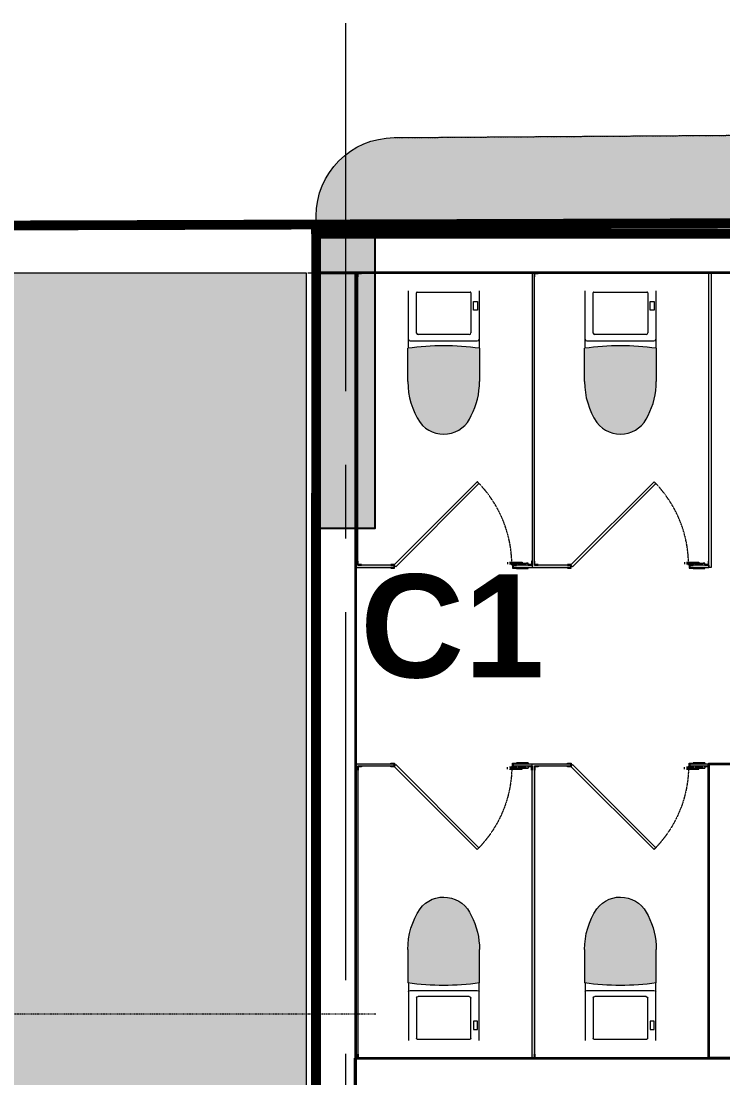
# Model space of a CAD drawing. Header units: millimetres. Extents: x -100356 to 314685, y 446 to 1273965.
# Drawn here: x 40589 to 44162, y 528123 to 533506 of the extents above; entities that cross this region are included whole.
import ezdxf

# ---------------------------------------------------------------- set-up
doc = ezdxf.new("R2010")
doc.units = ezdxf.units.MM
for name, pattern in [('20180330-Ascent Plaza-TP-Ban ve so bo$0$gf$0$Dash', [6, 3, -3]), ('CENTER', [2, 1.25, -0.25, 0.25, -0.25]), ('Dash', [6, 3, -3]), ('DASHED2', [0.375, 0.25, -0.125]), ('gf$0$CENTER2', [28.574999999999996, 19.05, -3.174999999999999, 3.174999999999999, -3.174999999999999]), ('gf$0$Dash', [6, 3, -3]), ('gf$0$Kume - Grid Line', [10.5, 5.999999999999999, -1.25, 2, -1.25]), ('Kume - D_W Swings', [4.4, 1.5, -0.7, 1.5, -0.7])]:
    doc.linetypes.add(name, pattern=pattern)
for name, color, linetype, lineweight in [('20180330-Ascent Plaza-TP-Ban ve so bo$0$@ color hatch', 7, 'Continuous', 13), ('20180330-Ascent Plaza-TP-Ban ve so bo$0$gf$0$A-_DETA----_E', 8, 'Continuous', 9), ('20180330-Ascent Plaza-TP-Ban ve so bo$0$KÍNH', 150, 'Continuous', 9), ('@ color hatch', 7, 'Continuous', 13), ('A-_DOOR----_E', 7, 'Continuous', 9), ('A.Concrete', 7, 'Continuous', 25), ('gf$0$A-_DETA----_E', 8, 'Continuous', 9), ('gf$0$A.Axis', 251, 'gf$0$CENTER2', 13), ('GJ', 1, 'Continuous', 13), ('LC.HA', 250, 'Continuous', 9), ('LGI', 250, 'CENTER', 9), ('luoicot', 30, 'Continuous', 13), ('M-_SANIFIXR_E', 7, 'Continuous', 9), ('Text 35', 250, 'Continuous', 15), ('TUONG 2', 2, 'Continuous', 35)]:
    doc.layers.add(name, color=color, linetype=linetype, lineweight=lineweight)
doc.layers.add('NAM', color=3, linetype='Continuous')
doc.layers.add('STR', color=7, linetype='Continuous')
doc.styles.add('ARIAL', font='Font - TrueType - Arial Bold.ttf')

# ---------------------------------------------------------------- blocks, each defined once
blk = doc.blocks.new('gf$0$grid tower-gf')
at = {"layer": 'gf$0$A.Axis', "linetype": 'gf$0$Kume - Grid Line', "lineweight": 9, "ltscale": 100}
blk.add_line((48341.18399926653, -11100.06496995769), (-14918.79991812457, -11100.0649699575), dxfattribs=at)
blk = doc.blocks.new('Partition Toilet - 900x1500-513772-IDEA-4th Storey - Detail')
at = {"layer": 'M-_SANIFIXR_E'}
h = blk.add_hatch(color=10, dxfattribs=at)
h.paths.add_polyline_path([(-899.9999999999513, 1037.615739037206), (-899.999999999947, -6.930349627509713e-11), (-702.9999999999507, -8.662937034387141e-11), (-702.9999999999507, 11.99999999991064), (-887.9999999999476, 11.99999999991064), (-887.9999999999541, 1499.999999999902), (-899.999999999947, 1499.999999999902), (-899.9999999999535, 1218.581335389133)], flags=0)
h.paths.add_polyline_path([(-96.9999999999498, -6.930349627509713e-11), (4.764615368912928e-11, -6.930349627509713e-11), (4.764615368912928e-11, 11.99999999991064), (-96.9999999999498, 11.99999999991064)], flags=0)
h = blk.add_hatch(color=10, dxfattribs=at)
h.paths.add_polyline_path([(-887.9999999999541, 1479.999999999923), (-884.9999999999548, 1479.999999999923), (-884.9999999999548, 1496.999999999902), (-887.9999999999345, 1499.999999999902)], flags=0)
h.paths.add_polyline_path([(-887.9999999999476, 11.99999999991064), (-884.9999999999418, 14.99999999990996), (-887.9999999999476, 31.99999999990609)], flags=0)
h.paths.add_polyline_path([(-699.9999999999492, -3.000000000085947), (-702.9999999999507, -8.662937034387141e-11), (-702.9999999999507, -3.000000000085947)], flags=0)
h.paths.add_polyline_path([(-719.999999999949, 11.99999999991064), (-702.9999999999507, 11.99999999991064), (-699.9999999999492, 11.99999999991064), (-702.9999999999507, 14.99999999990996), (-719.999999999949, 14.99999999990996)], flags=0)
h.paths.add_polyline_path([(-99.99999999994695, 11.99999999991064), (-96.9999999999498, 11.99999999991064), (-99.99999999994695, 14.99999999990996)], flags=0)
h.paths.add_polyline_path([(-19.99999999994997, 11.99999999991064), (4.764615368912928e-11, 12.77837837828697), (-2.999999999949506, 14.99999999989264), (-19.99999999994997, 14.07567567557508)], flags=0)
for points in [[(-114.2201795099, 16.99999999990951), (-78.2842712474091, 17.85627705379225), (-74.85249633567692, 21.99999999990837), (-49.99999999994965, 23.96384105109764), (-49.99999999994965, 26.99999999992456), (-114.2201795099, 26.99999999992456)], [(-74.85249633567692, 21.99999999990837), (-69.81731190655697, 11.99999999991064), (-28.65317133504333, 14.99999999990996), (-28.7867965643529, 21.99999999990837), (-71.21320343554423, 21.99999999990837)], [(-69.99999999994944, -5.000000000085493), (-29.99999999994986, -5.000000000085493), (-29.99999999994986, -6.930349627509713e-11), (-69.99999999994944, -6.930349627509713e-11)]]:
    blk.add_hatch(color=10, dxfattribs=at).paths.add_polyline_path(points, flags=0)
at = {"layer": 'A-_DOOR----_E'}
for p, q in [((-699.9999999999986, 15.00000000000285), (-278.7359312880705, 436.2640687119304)), ((-278.7359312880705, 436.2640687119304), (-270.2506499138319, 427.7787873376918)), ((-694.5147186257608, 3.514718625763587), (-270.2506499138319, 427.7787873376918)), ((-699.9999999999983, 9.000000000001346), (-694.5147186257608, 3.514718625763818))]:
    blk.add_line(p, q, dxfattribs=at)
at = {"layer": 'A-_DOOR----_E', "linetype": 'Kume - D_W Swings'}
for radius, start, end in [(600, 1.448888739433926, 44.99999999999996), (600.0000000000006, 359.9999999999996, 0.4829629131441855)]:
    blk.add_arc((-702.9999999999995, 12.00000000000218), radius, start, end, dxfattribs=at)
at = {"layer": 'M-_SANIFIXR_E', "color": 8}
for p, q in [((-887.9999999999976, 1500.000000000003), (-899.9999999999976, 1500.000000000003)), ((-899.9999999999976, 1500.000000000003), (-899.9999999999976, 2.436451040921384e-12)), ((-887.9999999999976, 12.00000000000228), (-887.9999999999976, 1500.000000000003)), ((-868.0000000000025, 1500.000000000003), (-888.0000000000025, 1500.000000000003)), ((-888.0000000000025, 1500.000000000003), (-888.0000000000025, 1480.000000000003)), ((-888.0000000000025, 1480.000000000003), (-885.0000000000024, 1480.000000000003)), ((-885.0000000000024, 1480.000000000003), (-885.0000000000024, 1497.000000000003)), ((-885.0000000000024, 1497.000000000003), (-868.0000000000025, 1497.000000000003)), ((-868.0000000000025, 1497.000000000003), (-868.0000000000025, 1500.000000000003)), ((-899.9999999999976, 2.301092649759085e-12), (-702.9999999999999, 2.301092649759085e-12)), ((-885.0000000000025, 31.99999999999741), (-888.0000000000025, 31.99999999999741)), ((-888.0000000000025, 31.99999999999741), (-888.0000000000025, 11.99999999999741)), ((-702.9999999999999, 12.00000000000228), (-887.9999999999976, 12.00000000000228)), ((-888.0000000000025, 11.99999999999741), (-868.0000000000025, 11.99999999999741)), ((-885.0000000000025, 14.99999999999741), (-885.0000000000025, 31.99999999999741)), ((-868.0000000000025, 14.99999999999741), (-885.0000000000025, 14.99999999999741)), ((-868.0000000000025, 11.99999999999741), (-868.0000000000025, 14.99999999999741)), ((-719.9999999999999, 14.9999999999974), (-719.9999999999999, 11.99999999999741)), ((-699.9999999999998, 14.9999999999974), (-719.9999999999999, 14.9999999999974)), ((-719.9999999999999, 11.99999999999741), (-702.9999999999993, 11.99999999999741)), ((-702.9999999999993, 0), (-719.9999999999999, 0)), ((-719.9999999999999, 0), (-719.9999999999999, -2.999999999999995)), ((-702.9999999999999, 2.301092649759085e-12), (-702.9999999999999, 12.00000000000228)), ((-702.9999999999993, 11.99999999999741), (-702.9999999999993, 0)), ((-699.9999999999998, -2.999999999999995), (-699.9999999999998, 14.9999999999974)), ((-124.2201795098999, 26.99999999992456), (-124.2201795098999, 16.99999999990951)), ((-114.2201795099525, 27.00000000000012), (-114.2201795099524, 27.00000000000012)), ((-114.2201795099525, 27.00000000000012), (-50.00000000000002, 27.00000000000012)), ((-114.2201795099523, 17.00000000000036), (-114.2201795099526, 17.00000000000036)), ((-78.28427124746189, 17.00000000000036), (-114.2201795099525, 17.00000000000036)), ((-79.99999999999996, 14.9999999999974), (-100, 14.9999999999974)), ((-100, 14.9999999999974), (-100, -2.999999999999995)), ((0, 12.00000000000228), (-96.99999999999994, 12.00000000000228)), ((-96.99999999999994, 12.00000000000228), (-96.99999999999994, 2.301092649759085e-12)), ((-97.00000000000001, 0), (-97.00000000000001, 11.99999999999741)), ((-97.00000000000001, 11.99999999999741), (-79.99999999999996, 11.99999999999741)), ((-96.99999999999993, 2.301092649759085e-12), (0, 2.301092649759085e-12)), ((-79.99999999999996, 0), (-97.00000000000001, 0)), ((-79.99999999999996, 11.99999999999741), (-79.99999999999996, 14.9999999999974)), ((-79.99999999999996, -2.999999999999995), (-79.99999999999996, 0)), ((-78.28427124746196, 22.00000000000027), (-19.99999999999998, 22.00000000000027)), ((-78.28427124746189, 22.00000000000027), (-78.28427124746189, 17.00000000000036)), ((-50.00000000000002, 27.00000000000012), (-50.00000000000002, 22.00000000000027)), ((-19.99999999999998, 22.00000000000027), (-28.34015510960221, 22.00000000000027)), ((-19.99999999994997, 14.99999999990996), (-19.99999999994997, 21.99999999990837)), ((-2.999999999999995, 14.9999999999974), (-20.00000000000006, 14.9999999999974)), ((-20.00000000000006, 14.9999999999974), (-20.00000000000006, 11.99999999999741)), ((-20.00000000000006, 11.99999999999741), (0, 11.99999999999741)), ((0, 31.99999999999746), (-2.999999999999995, 31.99999999999746)), ((-2.999999999999995, 31.99999999999746), (-2.999999999999995, 14.9999999999974)), ((0, 11.99999999999741), (0, 31.99999999999746)), ((0, 12.00000000000228), (0, 2.301092649759085e-12)), ((-719.9999999999999, -2.999999999999995), (-699.9999999999998, -2.999999999999995)), ((-100, -2.999999999999995), (-79.99999999999996, -2.999999999999995)), ((-80.00000000000001, -5.000000000000082), (-71.21320343559655, -5.000000000000082)), ((-20.00000000000002, -5.000000000000082), (-80.00000000000001, -5.000000000000082)), ((-69.99999999994944, -8.662937034387141e-11), (-69.99999999994944, -2.000000000086175)), ((-70.00000000000003, -8.142653218357055e-14), (-70.00000000000003, -2.000000000000081)), ((-70.00000000000003, -5.000000000000082), (-70.00000000000003, -8.142653218357055e-14)), ((-30.00000000000002, -2.000000000000081), (-70.00000000000003, -2.000000000000081)), ((-70.00000000000003, -5.000000000000082), (-30.00000000000002, -5.000000000000082)), ((-30.00000000000002, -5.000000000000082), (-70.00000000000003, -5.000000000000082)), ((-29.99999999994986, -2.000000000086175), (-29.99999999994986, -8.662937034387141e-11)), ((-30.00000000000002, -2.000000000000081), (-30.00000000000002, -8.142653218357055e-14)), ((-30.00000000000002, -8.142653218357055e-14), (-30.00000000000002, -5.000000000000082)), ((-28.7867965644038, -5.000000000000082), (-20.00000000000002, -5.000000000000082)), ((-19.99999999994997, -5.000000000085493), (-19.99999999994997, -8.662937034387141e-11))]:
    blk.add_line(p, q, dxfattribs=at)
blk = doc.blocks.new('Toilet - Toilet-2215860-IDEA-4th Storey - Detail')
at = {"layer": 'M-_SANIFIXR_E'}
blk.add_hatch(color=10, dxfattribs=at).paths.add_polyline_path([(182.4999999999585, 462.3842609627652), (177.4554512160464, 522.1739811444824), (163.1351597479779, 580.485562283766), (139.871807897123, 635.8774083262014), (120.4685010725555, 670.8906606033235), (92.29032369960737, 698.8559775341055), (57.84252474369762, 718.5896487128999), (19.46527005491695, 728.7510931798133), (-20.23433211685633, 728.6500065888252), (-58.55934158742811, 718.2932561243297), (-92.90619931697468, 698.3844139880886), (-120.9415967646444, 670.275961148248), (-140.7609861307494, 635.8774083262014), (-163.7563294971571, 580.485562283766), (-177.7849406031334, 522.1739811444824), (-182.5000000000408, 462.3842609627652), (-182.5000000000408, 292.7495877507237), (-61.00908286146685, 281.4186646108378), (61.00908286139321, 281.4186646108378), (182.4999999999585, 292.7495877507411)], flags=0)
at = {"layer": 'M-_SANIFIXR_E', "color": 8}
for p, q in [((-182.4999999999975, 292.7495877506445), (-182.499999999998, 462.3842609626753)), ((182.4999999999979, 462.3842609626772), (182.4999999999972, 292.749587750645)), ((-179.9950004577638, 0), (-179.9950004577638, 292.5326312397588)), ((180.0049837052821, 292.5226471856339), (180.0049837052821, 0)), ((170.9869996964919, 255.0000021157786), (-170.986999696492, 255.0000021157786)), ((-130.3994331956646, 223.4765024368242), (130.3994331956646, 223.4765024368242)), ((138.6517429202833, 216.6203620190755), (138.6517429202833, 9.78285824688712)), ((-138.9422664493333, 9.78285824688712), (-138.9422664493333, 214.9336691831635)), ((-171.8303727623129, 98.123554765342), (-151.8303727623129, 98.12355476534204)), ((-171.8303727623128, 54.99999999999989), (-171.8303727623129, 98.123554765342)), ((-151.8303727623128, 54.99999999999996), (-171.8303727623128, 54.99999999999989)), ((-151.8303727623129, 98.12355476534204), (-151.8303727623128, 54.99999999999996)), ((135.07818120574, 6.209296532343854), (-135.3687047347901, 6.209296532343854))]:
    blk.add_line(p, q, dxfattribs=at)
for centre, radius, start, end in [((-3.383959779057477e-14, 577.6841905326999), 152.3158094672971, 37.72911762377102, 157.5388857929347), ((-198.9418994260228, 462.3842609626764), 381.4418994260209, 4.866864807642024e-13, 33.13590994032987), ((198.9418994260233, 462.3842609626765), 381.4418994260208, 152.9456781094925, 180.0000000000006), ((-2.098055063015636e-12, 1592.544477608689), 1312.544477608696, 262.0075327925225, 277.9924672074778), ((-170.8171556034295, 245.6971596132855), 9.304392814264705, 91.04594576153316, 170.5394877984992), ((-129.6708498224993, 214.2050858099895), 9.299999999999995, 94.49328733193477, 175.5067126680119), ((129.6708498224993, 214.2050858099895), 9.3, 15.0526843530128, 85.50671266806526), ((170.8171556034295, 245.6971596132855), 9.304392814264704, 9.07886598647375, 88.95405423846685), ((-135.3687047347901, 9.78285824688712), 3.57356171454328, 179.9999999999999, 269.9999999999993), ((135.07818120574, 9.78285824688712), 3.573561714543274, 269.9999999999996, 0)]:
    blk.add_arc(centre, radius, start, end, dxfattribs=at)
blk = doc.blocks.new('SITE')
at = {"layer": 'GJ', "color": 2, "linetype": 'DASHED2', "ltscale": 200, "const_width": 50, "elevation": -1.948401880183878e-06}
blk.add_lwpolyline([(-52588.71098366374, 42418.67188243719), (-48449.4251354055, 42705.30138665717), (-47305.72664544731, 42675.08318179497), (-44663.63229239447, 42637.51076691056), (-38719.1918957046, 42656.10663358861), (-35209.13193755236, 42660.46846675558), (-34095.90027281136, 42670.90452164086), (-29878.63724851527, 42740.08829556103), (-25969.8822123002, 42803.69467001787), (-21953.70208691485, 42762.33819735248), (-17824.85726146697, 42747.82105758612)], dxfattribs=at)
blk = doc.blocks.new('X-GRID')
at = {"layer": 'LGI', "ltscale": 1500}
for p, q in [((-10000, -7272.626217615849), (-10000, 20900.00001149945)), ((5008.778208642092, -1.2732925824821e-11), (-57318.59826279094, 1.482476363889873e-10))]:
    blk.add_line(p, q, dxfattribs=at)
blk = doc.blocks.new('A$C60262ED2')
at = {"layer": 'LC.HA'}
h = blk.add_hatch(color=256, dxfattribs=at)
h.dxf.hatch_style = 1
h.paths.add_polyline_path([(17558.77855592844, 51683.93609959137), (17258.77855592844, 51683.93609959137), (17258.77855592844, 50183.93609959137), (17558.77855592844, 50183.93609959137)])
at = {"layer": 'STR', "ltscale": 1000, "elevation": 6.706806565628017e-05}
blk.add_lwpolyline([(17558.77855592844, 51683.93609959137), (17258.77855592844, 51683.93609959137), (17258.77855592844, 50183.93609959137), (17558.77855592844, 50183.93609959137)], close=True, dxfattribs=at)
at = {"rotation": 180}
blk.add_blockref('X-GRID', (7408.778555928438, 51484.01189456624, 6.706806565628017e-05), dxfattribs=at)
at = {"layer": 'Text 35', "ltscale": 1000, "style": 'ARIAL'}
blk.add_text('C1', height=525, dxfattribs=at).set_placement((17483.25067715015, 49423.45512911666, 6.706806565628017e-05))
blk = doc.blocks.new('column')
at = {"layer": 'luoicot', "ltscale": 0.5}
blk.add_blockref('A$C60262ED2', (-47108.64113252342, -40383.94843114301, -6.68157683473537e-05), dxfattribs=at)

msp = doc.modelspace()

# ---------------------------------------------------------------- hatches: boundary and pattern name
at = {"layer": '@ color hatch', "ltscale": 0.5}
h = msp.add_hatch(dxfattribs=at)
h.set_pattern_fill('CROSS', color=139, scale=300)
h.set_pattern_definition([(0, (403133.1360193419, 611737.2349719522), (75, 75), [37.5, -112.5]), (90, (403151.8860193419, 611718.4849719522), (-74.99999999999999, 75), [37.5, -112.5])])
edge = h.paths.add_edge_path()
edge.add_line((89436.41709658997, 521620.8453593897), (87938.48235613159, 521231.1742295966))
edge.add_arc((86679.68343367339, 526070.1230072558), 4999.999999999264, 219.0014867065798, 284.5816716310036, ccw=False)
edge.add_line((82794.0352754882, 522923.4202264415), (81729.2710505087, 522923.4202264415))
edge.add_line((81729.2710505087, 522923.4202264415), (79041.02479783299, 532423.4178103965))
edge.add_line((79041.02479783299, 532423.4178103965), (42090.75543612409, 532423.4178103965))
edge.add_line((42090.7554361241, 532423.4178103965), (42090.80499125597, 532512.6047125595))
edge.add_arc((42490.80492951057, 532512.3824596365), 400.0000000000508, 90.39875409708452, 179.968164612199, ccw=False)
edge.add_line((42488.02112322329, 532912.3727725475), (76917.82862226438, 533151.9933620731))
edge.add_arc((76941.99378300538, 529679.8299968787), 3472.247455120651, 7.678331574966876, 90.39875409707878, ccw=False)
edge.add_line((80383.10837459184, 530143.761842264), (80769.82105241953, 527418.7648844988))
edge.add_arc((87700.50644836888, 528402.3197105001), 7000.127152657728, 188.0770856720448, 284.3581726426067)
edge = h.paths.add_edge_path()
edge.add_arc((87695.42396088385, 528401.5176587474), 3494.982392217105, 188.0757745180814, 235.93068043314912, ccw=False)
edge.add_line((84235.10080474713, 527910.5333646896), (83848.38812691938, 530635.5303224549))
edge.add_arc((76917.82862226466, 529651.9933620733), 6999.999999999753, 8.077085672045449, 90.0000000000019)
edge.add_line((76917.82862226442, 536651.9933620731), (76917.56209183733, 536667.4240833559))
edge.add_line((76917.56209183733, 536667.4240833559), (84112.83309945445, 536955.0934179454))
edge.add_line((84112.83309945445, 536955.0934179454), (85737.55052089637, 525506.4125630904))
edge = h.paths.add_edge_path()
edge.add_line((85737.68835644277, 525506.3918420575), (102351.4454624854, 529522.8423933522))
edge.add_line((102351.4454624854, 529522.8423933522), (109839.3445053273, 531263.3503485854))
edge.add_line((109839.3445053273, 531263.3503485854), (116045.9014923957, 533026.5895109922))
edge.add_line((116045.9014923957, 533026.5895109922), (118019.9537081746, 526826.3637333594))
edge.add_arc((119619.6628507639, 529939.389698415), 3499.999999999136, 216.3524948346986, 242.80245899708592, ccw=False)
edge.add_arc((111163.1147119991, 523715.5007552655), 6999.999999996357, 36.35249483465252, 102.7523131960873)
edge.add_line((109617.9570264048, 530542.8346219076), (88525.6975026797, 525000.3528360141))
edge.add_arc((87703.24956619726, 528402.349219283), 3499.999999999753, 235.8342466810172, 283.59074592841307, ccw=False)
edge = h.paths.add_edge_path()
edge.add_line((118016.9483804641, 526825.3409075359), (137345.3674876983, 533030.2980131368))
edge.add_line((137345.3674876983, 533030.2980131368), (137832.9650822176, 532765.5220722668))
edge.add_line((137832.9650822176, 532765.5220722667), (120689.4852287148, 526606.9011268471))
edge.add_arc((119617.6968903851, 529951.9454292522), 3512.556281005599, 242.88861355448068, 287.76602013383024, ccw=False)
edge = h.paths.add_edge_path()
edge.add_line((97071.04676677175, 507765.1966983163), (96437.5950026257, 506959.2908646603))
edge.add_line((96437.5950026257, 506959.2908646603), (94736.3795191504, 508296.4668772862))
edge.add_arc((90719.59838850446, 503186.1372059011), 6500.000000134758, 51.83222342958886, 89.94552565730741)
edge.add_line((90725.77830571953, 509686.134268237), (89937.7828422947, 509686.134268237))
edge.add_line((89937.7828422947, 509686.134268237), (89937.78284235676, 510323.3297056261))
edge.add_line((89937.78284235676, 510323.3297056261), (93816.47426606352, 510323.3297056261))
edge.add_line((93816.47426606352, 510323.3297056261), (97071.04676677175, 507765.1966983163))
edge = h.paths.add_edge_path()
edge.add_line((79665.12967866861, 509835.3456129305), (80607.32094722106, 510323.3297052232))
edge.add_line((80607.32094722106, 510323.3297052232), (84937.78284229756, 510323.3297054101))
edge.add_line((84937.78284229756, 510323.3297054101), (84937.78284232352, 509723.3297054093))
edge.add_line((84937.78284232352, 509723.3297054093), (84791.23631615126, 509725.417757705))
edge.add_arc((84720.99482065636, 504795.6335855759), 4930.284560901516, 89.1836825342534, 127.1872254183928)
edge.add_line((81741.0247978324, 508723.4172500022), (80241.0247978324, 508723.4172500022))
edge.add_line((80241.0247978324, 508723.4172500022), (79665.12967866861, 509835.3456129305))
edge = h.paths.add_edge_path()
edge.add_line((91554.12393892846, 502708.4596272468), (85096.37468669545, 502708.4596272468))
edge.add_arc((85096.37468669539, 497708.4596272466), 5000.000000000175, 89.99999999999933, 96.86689803700875)
edge.add_line((84498.55836202383, 502672.5925466957), (82274.94700932717, 502404.8093934366))
edge.add_arc((82696.5315840002, 498932.5763338683), 3497.732976309268, 96.92273787894665, 140.0103766651834)
edge.add_line((80016.70553522701, 501180.3904547151), (79997.84024625899, 501152.1648820118))
edge.add_arc((80247.25841450835, 500985.4598210595), 299.9999999999886, 146.2421920089721, 281.3066389682706)
edge.add_line((80306.07634507834, 500691.2822368633), (81150.45971891475, 500860.108433436))
edge.add_line((81150.45971891475, 500860.108433436), (91589.80447458742, 502110.5890188023))
edge.add_arc((91554.12393892846, 502408.4596272468), 300.0000000000119, 276.8306492592316, 450)
h.paths.add_polyline_path([(73941.79359526366, 501126.3996667875), (75241.79359526355, 501126.3996667875), (75241.79359526355, 507544.3907764651), (73941.79359526355, 507544.3907764651)])
edge = h.paths.add_edge_path(flags=17)
edge.add_line((40779.51301659742, 501121.8494100659), (42692.5518764081, 501123.4329474772))
edge.add_arc((53136.53107315161, 502117.5537154353), 10491.18570816936, 185.4373749015582, 270.0199407326778)
edge.add_line((53140.18233555234, 491626.368642643), (67813.77533949964, 491626.368642643))
edge.add_arc((67287.2916141331, 491027.5145004929), 797.3778255295434, -40.56889931432357, 48.67962134484401, ccw=False)
edge.add_arc((65268.98842760285, 492825.0837575894), 3500.000000000181, 269.93668688141946, 318.56590344650164, ccw=False)
edge.add_line((65265.12085006368, 489325.0858944693), (50841.77155236195, 489341.0240247106))
edge.add_arc((50846.7314209481, 492844.4210051248), 3503.400491332957, 234.4519656234852, 269.918884628646, ccw=False)
edge.add_line((48809.90597394166, 489993.9548851544), (42103.13086189661, 494789.4881302398))
edge.add_arc((44138.86401757626, 497636.5551331159), 3499.999999999891, 180, 234.4341633763456, ccw=False)
edge.add_line((40638.86401757638, 497636.5551331159), (40779.51301659742, 501121.8494100659))
edge = h.paths.add_edge_path()
edge.add_line((27372.83717510086, 515162.9153750066), (27196.60972214973, 510021.1920555928))
edge.add_line((27196.60972214973, 510021.1920555927), (29828.17622807883, 508257.7411276089))
edge.add_line((29828.17622807883, 508257.7411276089), (29796.31244695448, 507297.7850457795))
edge.add_line((29796.31244695448, 507297.7850457795), (35957.23296109464, 507270.2374234915))
edge.add_line((35957.23296109464, 507270.2374234915), (35974.31301791942, 504309.1371122743))
edge.add_line((35974.31301791942, 504309.1371122743), (35929.46099784114, 496299.1583750647))
edge.add_line((35929.46099784114, 496299.1583750647), (36078.37729873909, 490697.8795916096))
edge.add_line((36078.37729873909, 490697.8795916096), (36004.42971856257, 487696.4086664193))
edge.add_line((36004.42971856257, 487696.4086664193), (36054.20632055977, 485829.2950132075))
edge.add_line((36054.20632055977, 485829.2950132075), (72941.97586984938, 485774.8382270295))
edge.add_line((72941.97586984937, 485774.8382270295), (72941.97586984937, 491323.3442839534))
edge.add_line((72941.97586984937, 491323.3442839534), (71061.59820766379, 488875.0294890621))
edge.add_arc((64850.80312188458, 493645.1025074827), 7831.192259075477, 273.06104795365746, 322.4746790404605, ccw=False)
edge.add_line((65268.98842760297, 485825.0837575893), (50837.9039748226, 485841.0261615906))
edge.add_arc((50845.63704970269, 492841.0154144287), 6999.993524303777, 234.4341464026013, 269.936703849529, ccw=False)
edge.add_line((46774.17281798203, 487146.8878824784), (40067.39770565705, 491942.4211277639))
edge.add_arc((44138.86401627649, 497636.555132481), 6999.999998727482, 177.6276669867501, 234.4341633763442, ccw=False)
edge.add_line((37144.86347583791, 497926.3074793735), (37422.62485432746, 504627.5239867584))
edge.add_arc((33909.28826873563, 504508.0571201868), 3515.36716373504, 1.947525017635709, 89.89839567274701)
edge.add_arc((34399.46405272418, 515034.5361257405), 7027.799549573174, 178.9532999258249, 266.05142583584296, ccw=False)
edge = h.paths.add_edge_path(flags=17)
edge.add_line((32240.89168058556, 513417.6179930803), (32240.89168058556, 512245.4654582565))
edge.add_arc((34372.76763035257, 515031.3559150803), 3508.002380645896, 232.5753231733549, 269.9784317178729)
edge.add_line((34371.44708660739, 511523.3537829855), (42098.08250748005, 511523.3537829855))
edge.add_line((42098.08250748005, 511523.3537829855), (42098.08250748005, 513423.415117143))
edge.add_line((42098.08250748005, 513423.4151171431), (32240.89168058556, 513417.6179930803))
h.paths.add_polyline_path([(27674.14049410348, 527016.5163353699), (27686.99932180362, 527215.4012408063), (27259.68723729363, 527243.0289406403), (26871.54416097391, 528640.395280446), (26469.22147353185, 532762.1468678636), (26469.22147353185, 559295.0261272818), (25866.13472104159, 559191.9470268354), (26203.51330048817, 551702.1356839973), (26288.13492041901, 538646.21832502), (25993.28912159555, 535582.0883531683), (26674.45693019754, 528603.5992318147), (27105.00670549337, 527052.6121653989)])
at = {"layer": 'NAM', "ltscale": 0.5}
h = msp.add_hatch(color=252, dxfattribs=at)
h.dxf.hatch_style = 1
h.paths.add_polyline_path([(32241.02558014762, 532223.4187324342), (42040.89168058562, 532223.4187324342), (42040.89168058562, 522923.2130077987), (32241.02558014762, 522923.2130077987)])
edge = h.paths.add_edge_path()
edge.add_line((72941.97586984937, 485774.8382270297), (72941.97586984937, 491323.2585892535))
edge.add_arc((71434.49343690723, 498810.181085995), 7637.179568259773, 281.3842182377648, 320.2596163713209)
edge.add_line((77307.09612075302, 493927.6561781701), (79276.97302895824, 496404.4673516279))
edge.add_arc((81826.5744264536, 494376.6983509568), 3257.654740176322, 96.88601801400841, 141.5037924644163, ccw=False)
edge.add_line((81435.99930889298, 497610.8544207431), (85767.79774862049, 498129.7404212902))
edge.add_line((85767.79774862049, 498129.7404212902), (87271.03389177179, 485753.7050004172))
edge.add_line((87271.03389177179, 485753.7050004172), (72941.97586984937, 485774.8382270297))

# ---------------------------------------------------------------- linework, layer by layer
at = {"color": 3, "linetype": 'Dash', "ltscale": 30, "const_width": 49.99999999999999, "elevation": 6.81624271377629e-05}
msp.add_lwpolyline([(72607.73853534005, 497623.5381786521), (53140.1823355524, 497626.3686426431, -0.3497317480309245), (48753.37028220866, 501123.4329474772), (41139.81241990084, 501123.4329474772), (41135.43333910172, 511517.2562987213), (42098.08250748005, 511517.2562987213), (42098.08250748005, 513423.4151171431), (35885.58714955701, 513423.4151171431), (35885.58714955701, 514943.3606350856), (32240.89168058556, 514943.3606350856), (32240.89168058556, 521123.4187324342), (34741.02558014762, 521123.4187324342), (34741.0882094734, 522620.265898263), (34741.22604504052, 522923.4202211595), (42040.89168058562, 522923.4202211595), (42041.02558014762, 525123.4187324342), (42090.32536581455, 525123.4157458807), (42090.88621328968, 532417.0920720767), (42090.7554361241, 532423.4178103965), (79041.02479783299, 532423.4178103965)], format="xyb", dxfattribs=at)
at = {"layer": '20180330-Ascent Plaza-TP-Ban ve so bo$0$@ color hatch', "color": 139, "ltscale": 0.5, "elevation": 6.678122077146678e-05}
msp.add_lwpolyline([(89436.41709658997, 521620.8453593897), (87938.48235613159, 521231.1742295966, -0.2942220588479108), (82794.0352754882, 522923.4202264415), (81729.2710505087, 522923.4202264415), (79041.02479783299, 532423.4178103965), (42090.7554361241, 532423.4178103965), (42090.80499125597, 532512.6047125595, -0.4120141190880623), (42488.02112322329, 532912.3727725475), (76917.82862226437, 533151.9933620732, -0.3774717635707815), (80383.10837459184, 530143.761842264), (80769.82105241953, 527418.7648844988, 0.4466990843131467)], format="xyb", close=True, dxfattribs=at)
at = {"layer": '20180330-Ascent Plaza-TP-Ban ve so bo$0$gf$0$A-_DETA----_E', "color": 190, "linetype": '20180330-Ascent Plaza-TP-Ban ve so bo$0$gf$0$Dash'}
msp.add_lwpolyline([(42488.02112322329, 532912.3727725475), (76893.46179334521, 533151.9085407094, -0.3754859594212102), (80383.10837459184, 530143.761842264), (80769.82105241953, 527418.7648844988, 0.4486096833341666), (89479.39814961636, 521632.1396308018), (98625.1782479247, 524035.4060781656)], format="xyb", dxfattribs=at)
at = {"layer": 'gf$0$A-_DETA----_E', "color": 190, "linetype": 'gf$0$Dash', "elevation": 6.744891542615073e-05}
msp.add_lwpolyline([(42395.22307311807, 528446.9839117741), (33219.22147353185, 528446.9839117741, -0.3707037370721314), (28275.96634356397, 532695.8323158586), (27326.65094426827, 538548.3280188359)], format="xyb", dxfattribs=at)
at = {"layer": 'gf$0$A-_DETA----_E', "elevation": 7.004958528761875e-05}
msp.add_lwpolyline([(32241.02558014762, 532223.4187324342), (42040.89168058562, 532223.4187324342), (42040.89168058562, 522923.2130077987), (32241.02558014762, 522923.2130077987)], close=True, dxfattribs=at)
at = {"layer": 'M-_SANIFIXR_E', "color": 8, "elevation": 6.738082075484188e-05}
msp.add_lwpolyline([(44090.67648058588, 530723.2748305051), (44090.67648058588, 532223.2757724118), (44102.67648058588, 532223.2757724118), (44102.67648058588, 530723.2748305051)], close=True, dxfattribs=at)
at = {"layer": 'TUONG 2', "ltscale": 0.5}
for points, elevation in [([(42090.7554361241, 532423.277977829), (46365.66711380769, 532423.278025846), (46365.66711380769, 532223.275820073), (42090.7554361241, 532223.2757720558)], 6.738039176581656e-05), ([(42090.17996287415, 522723.2130077987), (42090.75547136686, 532223.2757722238), (42290.75767713994, 532223.2757722238), (42290.18216864723, 522723.2130077987)], 6.738082075484188e-05), ([(44090.64265633834, 528223.3379315112), (44090.67648058588, 529723.2748305051), (44290.67868635896, 529723.2748305051), (44290.64486211142, 528223.3379315112)], 6.738082075484188e-05), ([(42290.50930209015, 528223.2511869282), (44290.64486318646, 528223.3856039562), (44290.64486318646, 528023.383398183), (42290.50930209015, 528023.2489811551)], 6.738082075484188e-05)]:
    msp.add_lwpolyline(points, close=True, dxfattribs=dict(at, elevation=elevation))

# ---------------------------------------------------------------- block references
at = {"layer": '20180330-Ascent Plaza-TP-Ban ve so bo$0$KÍNH', "rotation": 180}
msp.add_blockref('gf$0$grid tower-gf', (74640.6822360503, 521123.2253291234, 6.706806565628018e-05), dxfattribs=at)
at = {"layer": 'A.Concrete'}
msp.add_blockref('column', (71940.8881567426, 521123.3552690111, 6.979728797869228e-05), dxfattribs=at)
at = {"layer": 'GJ'}
msp.add_blockref('SITE', (82927.04389999055, 489820.4165603623, 6.734584422720054e-05), dxfattribs=at)
at = {"layer": 'M-_SANIFIXR_E', "color": 8}
for p in [(43190.67648058588, 530723.2748305051, 6.738082075484188e-05), (44090.67648058588, 530723.2748305051, 6.738082075484188e-05)]:
    msp.add_blockref('Partition Toilet - 900x1500-513772-IDEA-4th Storey - Detail', p, dxfattribs=at)
at = {"layer": 'M-_SANIFIXR_E', "color": 8, "rotation": 180.0000000000001}
for p in [(42740.67648058588, 532132.3409861719, 6.738082075484188e-05), (43640.67648058588, 532132.3409861719, 6.738082075484188e-05)]:
    msp.add_blockref('Toilet - Toilet-2215860-IDEA-4th Storey - Detail', p, dxfattribs=at)
at = {"layer": 'M-_SANIFIXR_E', "color": 8, "xscale": -1}
for name, p, rotation in [('Partition Toilet - 900x1500-513772-IDEA-4th Storey - Detail', (43190.67648058588, 529723.2748305051, 6.738082075484188e-05), 180), ('Partition Toilet - 900x1500-513772-IDEA-4th Storey - Detail', (44090.67648058588, 529723.2748305051, 6.738082075484188e-05), 180), ('Toilet - Toilet-2215860-IDEA-4th Storey - Detail', (42740.67648058588, 528314.2086748385, 6.738082075484188e-05), 359.9999999999997), ('Toilet - Toilet-2215860-IDEA-4th Storey - Detail', (43640.67648058588, 528314.2086748385, 6.738082075484188e-05), 359.9999999999997)]:
    msp.add_blockref(name, p, dxfattribs=dict(at, rotation=rotation))

doc.saveas('drawing.dxf')
